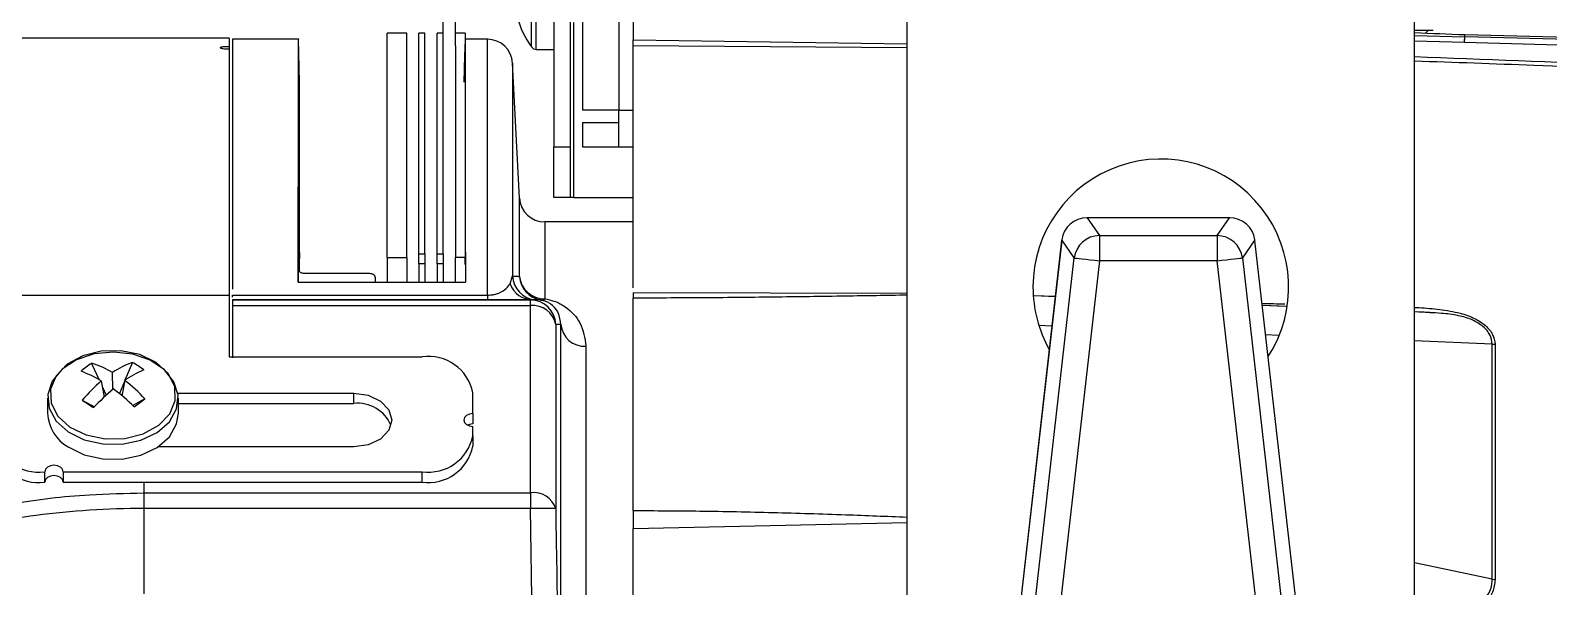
# Model space of a CAD drawing. Extents: x 8 to 113, y 1 to 87.
# Drawn here: x 78.688 to 82.428, y 38.83 to 40.199 of the extents above; entities that cross this region are included whole.
import ezdxf

# ---------------------------------------------------------------- set-up
doc = ezdxf.new("R2010")
doc.units = 0
doc.header["$MEASUREMENT"] = 0
doc.layers.add('OBJECT', color=7, linetype='CONTINUOUS')

msp = doc.modelspace()

# ---------------------------------------------------------------- linework, layer by layer
at = {"layer": 'OBJECT'}
for p, q in [((79.9776, 46.4377), (79.9776, 39.9127)), ((80.0176, 46.4377), (80.0176, 39.9127)), ((80.0476, 46.3477), (80.0476, 40.0027)), ((80.1376, 46.3477), (80.1376, 40.0027)), ((80.8476, 36.0251), (80.8476, 44.9977)), ((82.0976, 36.0251), (82.0976, 44.9977)), ((79.922, 40.159), (79.922, 40.4165)), ((79.9342, 40.1527), (79.9342, 40.4227)), ((79.7048, 40.1612), (79.7048, 40.3427)), ((79.7348, 40.1612), (79.7348, 40.3427)), ((80.0263, 39.7877), (80.0263, 40.2187)), ((80.1726, 40.2375), (80.1726, 40.176)), ((79.1779, 40.1806), (78.5979, 40.1806)), ((79.1779, 40.1806), (79.1779, 40.1593)), ((79.3483, 40.1777), (79.1861, 40.1777)), ((79.1861, 40.1777), (79.1861, 39.5622)), ((79.3511, 40.072), (79.3483, 40.1776)), ((79.615, 40.1927), (79.567, 40.1927)), ((79.567, 39.6405), (79.567, 40.1927)), ((79.615, 39.6405), (79.615, 40.1927)), ((79.6599, 40.1927), (79.645, 40.1927)), ((79.645, 39.6494), (79.645, 40.1927)), ((79.6599, 39.6494), (79.6599, 40.1927)), ((79.7048, 40.1927), (79.6899, 40.1927)), ((79.6899, 39.6494), (79.6899, 40.1927)), ((79.7588, 40.1927), (79.7348, 40.1927)), ((79.7588, 40.1927), (79.7588, 39.6405)), ((79.8136, 40.1777), (79.7588, 40.1777)), ((79.8136, 39.5476), (79.8136, 40.1777)), ((80.1726, 40.176), (80.8476, 40.1662)), ((82.1437, 40.1995), (82.0976, 40.1995)), ((82.0976, 40.1872), (82.2212, 40.1839)), ((82.2207, 40.1693), (82.0976, 40.1726)), ((82.2209, 40.1693), (82.2207, 40.1693)), ((86.4636, 40.0585), (82.2209, 40.1693)), ((86.4639, 40.0772), (82.2212, 40.1883)), ((82.2212, 40.1839), (82.2212, 40.1883)), ((86.4639, 40.073), (82.2212, 40.1839)), ((79.1779, 40.1593), (79.1779, 40.1539)), ((79.1779, 40.1539), (79.1779, 39.5476)), ((79.7048, 39.6494), (79.7048, 40.1612)), ((79.7348, 40.1612), (79.7348, 39.6405)), ((79.9342, 40.1527), (79.9776, 40.1527)), ((80.1726, 39.5653), (80.1726, 40.1614)), ((80.8476, 40.1565), (80.1726, 40.1614)), ((79.893, 39.7865), (79.8756, 40.119)), ((79.8756, 40.119), (79.8756, 39.5948)), ((79.3511, 39.6381), (79.3511, 40.0727)), ((80.1376, 40.0027), (80.0476, 40.0027)), ((80.1376, 39.9127), (80.1376, 40.0027)), ((80.1376, 40.0027), (80.1726, 40.0027)), ((80.0476, 39.9727), (80.0476, 39.9127)), ((80.0476, 39.9727), (80.1376, 39.9727)), ((79.9776, 39.7877), (79.9776, 39.9127)), ((79.9776, 39.9127), (80.0176, 39.9127)), ((80.0176, 39.9127), (80.0176, 39.7877)), ((80.0476, 39.9127), (80.1376, 39.9127)), ((80.1376, 39.9127), (80.1726, 39.9127)), ((79.3479, 39.7587), (79.3511, 39.6381)), ((79.893, 39.5937), (79.893, 39.7865)), ((80.0176, 39.7877), (79.9776, 39.7877)), ((80.0263, 39.7877), (80.0176, 39.7877)), ((80.0263, 39.7877), (80.1726, 39.7877)), ((80.1726, 39.7277), (79.9549, 39.7277)), ((79.9549, 39.7277), (79.9549, 39.5387)), ((81.6423, 39.7383), (81.2903, 39.7383)), ((81.291, 39.738), (81.3212, 39.6943)), ((81.6416, 39.738), (81.291, 39.738)), ((81.6114, 39.6943), (81.6416, 39.738)), ((81.2284, 39.682), (81.0995, 38.5504)), ((81.2282, 39.682), (81.1006, 38.5618)), ((81.2282, 39.682), (81.2284, 39.682)), ((81.2285, 39.6843), (81.2286, 39.6835)), ((81.2592, 39.6391), (81.2286, 39.6835)), ((81.3212, 39.6943), (81.6114, 39.6943)), ((81.3212, 39.6943), (81.3212, 39.632)), ((81.6114, 39.6943), (81.6114, 39.632)), ((81.704, 39.6835), (81.6734, 39.6391)), ((81.704, 39.6835), (81.7041, 39.6843)), ((81.8332, 38.5504), (81.7042, 39.682)), ((81.7042, 39.682), (81.7044, 39.682)), ((81.832, 38.5618), (81.7044, 39.682)), ((79.645, 39.6494), (79.6599, 39.6494)), ((79.645, 39.6243), (79.645, 39.6494)), ((79.6599, 39.6494), (79.6599, 39.6243)), ((79.6899, 39.6494), (79.7048, 39.6494)), ((79.6899, 39.6243), (79.6899, 39.6494)), ((79.7048, 39.6494), (79.7048, 39.6243)), ((79.3511, 39.6294), (79.3511, 39.6381)), ((79.3511, 39.6294), (79.3511, 39.6294)), ((79.3511, 39.6053), (79.3511, 39.6294)), ((79.567, 39.6405), (79.615, 39.6405)), ((79.567, 39.6405), (79.567, 39.5798)), ((79.615, 39.6405), (79.615, 39.5798)), ((79.6599, 39.6243), (79.645, 39.6243)), ((79.645, 39.6243), (79.645, 39.5798)), ((79.6599, 39.6243), (79.6599, 39.5798)), ((79.7048, 39.6243), (79.6899, 39.6243)), ((79.6899, 39.6243), (79.6899, 39.5798)), ((79.7048, 39.6243), (79.7048, 39.5798)), ((79.7588, 39.6405), (79.7348, 39.6405)), ((79.7348, 39.5798), (79.7348, 39.6405)), ((79.7588, 39.6226), (79.7588, 39.6405)), ((81.1352, 38.5504), (81.2592, 39.6391)), ((81.3212, 39.632), (81.1972, 38.5434)), ((81.6114, 39.632), (81.3212, 39.632)), ((81.7355, 38.5434), (81.6114, 39.632)), ((81.6734, 39.6391), (81.7974, 38.5504)), ((79.3477, 39.5798), (79.7594, 39.5798)), ((79.5225, 39.6008), (79.3631, 39.601)), ((79.5381, 39.5798), (79.5378, 39.5905)), ((79.8694, 39.5755), (79.8756, 39.5948)), ((78.5979, 39.5476), (79.1779, 39.5476)), ((79.1779, 39.5476), (79.1779, 39.3956)), ((79.1861, 39.5476), (79.8136, 39.5476)), ((79.1861, 39.5428), (79.1861, 39.5476)), ((79.1861, 39.5359), (79.92, 39.5359)), ((79.1861, 39.5359), (79.1861, 39.5216)), ((79.1861, 39.5359), (79.1861, 39.5359)), ((79.8136, 39.5359), (79.1861, 39.5359)), ((79.8136, 39.5476), (79.8136, 39.5359)), ((79.92, 39.5359), (79.9251, 39.536)), ((79.92, 39.5216), (79.92, 39.5359)), ((79.9319, 39.5358), (79.9251, 39.536)), ((80.8476, 39.5513), (80.1726, 39.5533)), ((80.1726, 39.0172), (80.1726, 39.5403)), ((81.2125, 39.5439), (81.1583, 39.5462)), ((81.2125, 39.5437), (81.162, 39.5459)), ((79.92, 39.5216), (79.1861, 39.5216)), ((79.1861, 39.5216), (79.1861, 39.393)), ((79.92, 39.0606), (79.92, 39.5216)), ((81.7839, 39.5197), (81.7226, 39.5223)), ((81.7776, 39.5197), (81.7226, 39.522)), ((82.1352, 39.5045), (82.0976, 39.5061)), ((79.9819, 39.4751), (79.9819, 39.022)), ((79.9945, 38.1205), (79.9945, 39.4756)), ((81.2042, 39.4711), (81.1726, 39.4724)), ((80.0565, 39.4216), (80.0565, 38.0941)), ((81.7641, 39.4484), (81.7308, 39.4498)), ((82.289, 39.4272), (82.0976, 39.4349)), ((78.9393, 39.3818), (78.921, 39.338)), ((79.1779, 39.3956), (79.6529, 39.3956)), ((78.8389, 39.3796), (78.8574, 39.3393)), ((78.8908, 39.3152), (78.8906, 39.3572)), ((78.8626, 39.3362), (78.8697, 39.2966)), ((78.8651, 39.3226), (78.8748, 39.3014)), ((78.9198, 39.335), (78.9072, 39.3051)), ((78.9202, 39.3374), (78.9136, 39.2999)), ((79.7779, 39.256), (79.7779, 39.3073)), ((78.7304, 39.2936), (78.7304, 39.2566)), ((78.8158, 39.289), (78.8456, 39.2727)), ((78.9701, 39.2923), (78.9407, 39.2758)), ((79.0514, 39.3062), (79.4844, 39.3062)), ((79.0524, 39.2566), (79.0524, 39.2936)), ((79.0524, 39.2807), (79.4844, 39.2807)), ((79.4844, 39.2807), (79.4844, 39.3062)), ((79.7779, 39.256), (79.7779, 39.2305)), ((79.7779, 39.2012), (79.7779, 39.2242)), ((79.7779, 39.2012), (79.7779, 39.1757)), ((79.4844, 39.174), (79.0021, 39.174)), ((78.7229, 39.1128), (78.7234, 39.1128)), ((78.7229, 39.1128), (78.7229, 39.0873)), ((78.7229, 39.0873), (78.7234, 39.0873)), ((78.7234, 39.0873), (78.7234, 39.1128)), ((78.7684, 39.1128), (79.6529, 39.1128)), ((78.7684, 39.1128), (78.7684, 39.0873)), ((78.7684, 39.0873), (79.6529, 39.0873)), ((78.967, 39.0873), (78.967, 39.0606)), ((79.6529, 39.0873), (79.6529, 39.1128)), ((78.967, 39.0606), (78.967, 39.0221)), ((78.967, 39.0606), (79.92, 39.0606)), ((79.92, 39.0606), (79.92, 39.0221)), ((78.967, 39.0221), (78.967, 38.8122)), ((79.92, 39.0221), (78.967, 39.0221)), ((79.9252, 38.6868), (79.92, 39.0221)), ((80.1726, 38.9726), (80.8476, 38.9875)), ((80.1726, 38.8049), (80.1726, 38.9726)), ((82.289, 38.8479), (82.0976, 38.8883)), ((82.289, 38.8479), (82.2961, 38.8475))]:
    msp.add_line(p, q, dxfattribs=at)
at = {"layer": 'OBJECT', "flags": 128}
for points in [[(79.7588, 40.1758), (79.7577, 40.1371), (79.756, 40.072)], [(82.1235, 40.1921), (82.128, 40.1963), (82.131, 40.1995)], [(82.1238, 40.1921), (82.1281, 40.1962), (82.1312, 40.1995)], [(81.2592, 39.6391), (81.2611, 39.6389), (81.2651, 39.6384), (81.2711, 39.6377), (81.2788, 39.6368), (81.2881, 39.6358), (81.2984, 39.6346), (81.3096, 39.6333), (81.3212, 39.632)], [(81.6114, 39.632), (81.623, 39.6333), (81.6342, 39.6346), (81.6446, 39.6358), (81.6538, 39.6368), (81.6615, 39.6377), (81.6675, 39.6384), (81.6715, 39.6389), (81.6734, 39.6391)], [(78.7811, 39.2107), (78.8205, 39.1914), (78.8663, 39.1812), (78.9143, 39.1809), (78.9602, 39.1907), (79.0001, 39.2096), (79.0303, 39.236), (79.0481, 39.2675), (79.0521, 39.3013), (79.0417, 39.3345), (79.018, 39.364), (78.9831, 39.3872), (78.94, 39.4022), (78.8926, 39.4075), (78.8451, 39.4027), (78.8017, 39.3882), (78.7663, 39.3652), (78.742, 39.336), (78.731, 39.303), (78.7342, 39.2691), (78.7514, 39.2374), (78.7811, 39.2107)], [(78.7853, 39.2225), (78.8253, 39.2032), (78.8718, 39.1936), (78.9203, 39.1946), (78.9659, 39.2062), (79.0042, 39.2271), (79.0315, 39.2555), (79.045, 39.2883), (79.0436, 39.3226), (79.0272, 39.3548), (78.9976, 39.3819), (78.9575, 39.4012), (78.911, 39.4108), (78.8626, 39.4098), (78.817, 39.3982), (78.7787, 39.3772), (78.7514, 39.3489), (78.7378, 39.316), (78.7393, 39.2818), (78.7556, 39.2496), (78.7853, 39.2225)], [(79.4844, 39.3062), (79.5202, 39.3012), (79.5505, 39.2868), (79.5708, 39.2654), (79.5779, 39.2401), (79.5708, 39.2148), (79.5505, 39.1933), (79.5202, 39.179), (79.4844, 39.174)], [(78.7811, 39.1737), (78.8205, 39.1544), (78.8663, 39.1442), (78.9143, 39.1439), (78.9602, 39.1537), (79.0001, 39.1726), (79.0303, 39.199), (79.0481, 39.2305), (79.0524, 39.2566)], [(79.7779, 39.256), (79.7693, 39.2548), (79.762, 39.2513), (79.7571, 39.2462), (79.7554, 39.2401), (79.7571, 39.234), (79.762, 39.2288), (79.7693, 39.2254), (79.7779, 39.2242)], [(79.7779, 39.2305), (79.7693, 39.2293), (79.7644, 39.2274)], [(78.7684, 39.1128), (78.7667, 39.1189), (78.7618, 39.1241), (78.7545, 39.1275), (78.7459, 39.1287), (78.7373, 39.1275), (78.73, 39.1241), (78.7251, 39.1189), (78.7234, 39.1128)], [(78.7684, 39.0873), (78.7667, 39.0934), (78.7618, 39.0986), (78.7545, 39.102), (78.7459, 39.1033), (78.7373, 39.102), (78.73, 39.0986), (78.7251, 39.0934), (78.7234, 39.0873)]]:
    msp.add_lwpolyline(points, dxfattribs=at)
at = {"layer": 'OBJECT'}
for centre, radius, start, end in [((80.1014, 40.2877), 0.2208, 194.3896, 215.6682), ((79.8136, 40.1157), 0.062, 3, 90), ((80.1726, -10.4303), 50.66, 87.68235, 87.82233), ((79.437, 40.2852), 2.7861, 357.6154, 357.9153), ((79.9342, 40.1677), 0.015, 215.6682, 270), ((81.4726, 39.5677), 0.315, 327.0561, 180), ((79.9549, 39.7897), 0.062, 183, 270), ((81.3215, 39.6315), 0.0627, 90.3087, 173.1032), ((81.6111, 39.6315), 0.0627, 6.8968, 89.6913), ((79.9257, 39.5959), 0.0599, 199.9391, 269.4293), ((79.9375, 39.5975), 0.062, 182.5109, 264.8716), ((79.9549, 39.5967), 0.062, 182.7994, 260.9518), ((79.9531, 39.5991), 0.0603, 185.112, 271.7205), ((79.9199, 39.4739), 0.062, 1.1518, 89.9956), ((79.9463, 39.5482), 0.0128, 264.8306, 312.121), ((81.4726, 39.5677), 0.315, 180, 209.2401), ((79.926, 39.4652), 0.0568, 10.0797, 96.1485), ((80.0535, 39.4807), 0.0592, 184.9587, 272.8856), ((79.0111, 39.1787), 0.2153, 109.4637, 124.0337), ((78.8443, 39.209), 0.1972, 51.5108, 61.1935), ((79.6686, 39.2852), 0.1116, 11.4218, 98.0495), ((78.9401, 39.2177), 0.191, 122.0144, 131.8138), ((78.7224, 39.1065), 0.2691, 58.5876, 70.3699), ((78.7762, 39.1644), 0.2242, 59.3225, 73.7603), ((79.0695, 39.1225), 0.2617, 113.0563, 124.7895), ((79.114, 39.0402), 0.3883, 130.3342, 140.1595), ((79.2195, 38.9203), 0.5138, 129.5497, 137.0249), ((78.5983, 38.9171), 0.4959, 45.8155, 53.6478), ((78.6904, 39.0336), 0.3809, 42.7661, 52.8972), ((81.0322, 42.5888), 3.975, 236.1125, 236.5922), ((77.518, 41.1982), 2.396, 306.5238, 307.3038), ((79.4945, 39.1926), 0.0887, 23.0744, 96.5385), ((78.8314, 39.2614), 0.1011, 182.7048, 240.1442), ((78.7073, 39.2233), 0.1116, 191.4217, 278.0494), ((79.6686, 39.2233), 0.1116, 261.9506, 348.5782), ((78.7073, 39.1978), 0.1116, 191.4218, 278.0494), ((79.6686, 39.1978), 0.1116, 261.9507, 348.5781), ((79.9288, 39.0057), 0.0556, 17.0333, 99.1637), ((79.9503, 38.0915), 0.9311, 88.0511, 91.8659)]:
    msp.add_arc(centre, radius, start, end, dxfattribs=at)
for centre, major_axis, ratio, start_param, end_param in [((81.291, 39.6758), (0.0606, -0.017), 0.988785, 1.841761, 3.2937), ((81.6416, 39.6758), (0.0606, 0.017), 0.988785, 6.131077, 7.583017), ((81.2289, 39.682), (0.00086, 0.0075), 0.069473, 1.372627, 1.57875), ((81.7037, 39.682), (-0.00086, 0.0075), 0.069473, 4.704435, 4.910558)]:
    msp.add_ellipse(centre, major_axis=major_axis, ratio=ratio, start_param=start_param, end_param=end_param, dxfattribs=at)
for points, knots in [([(79.3479, 39.7587), (79.348, 39.8017), (79.348, 39.8878), (79.3481, 39.9915), (79.3482, 40.0747), (79.3483, 40.1347), (79.3483, 40.1678), (79.3483, 40.1816), (79.3483, 40.1776), (79.3483, 40.1776)], [0, 0, 0, 0, 0.164694, 0.329387, 0.498866, 0.668344, 0.833038, 0.997732, 1, 1, 1, 1]), ([(79.7588, 40.1758), (79.7588, 40.175), (79.7588, 40.1734), (79.7588, 40.1423), (79.7589, 40.0886), (79.759, 40.0103), (79.7591, 39.9023), (79.7592, 39.763), (79.7594, 39.641), (79.7594, 39.5798)], [0, 0, 0, 0, 0.113769, 0.250999, 0.38823, 0.529447, 0.670665, 0.834511, 1, 1, 1, 1]), ([(80.1726, 40.1614), (80.1726, 40.1617), (80.1726, 40.1621), (80.1726, 40.1637), (80.1726, 40.1652), (80.1726, 40.167), (80.1726, 40.1691), (80.1726, 40.172), (80.1726, 40.1744), (80.1726, 40.176)], [0, 0, 0, 0, 0.22696, 0.339217, 0.451476, 0.56373, 0.675988, 0.788244, 1, 1, 1, 1]), ([(82.2209, 40.1693), (82.2209, 40.1712), (82.221, 40.1749), (82.2211, 40.1796), (82.2212, 40.183), (82.2212, 40.1836), (82.2212, 40.1839)], [0, 0, 0, 0, 0.249999, 0.499999, 0.749999, 1, 1, 1, 1]), ([(79.1779, 40.1593), (79.1762, 40.1593), (79.172, 40.1593), (79.1656, 40.159), (79.1599, 40.1584), (79.1563, 40.1576), (79.155, 40.1567), (79.1563, 40.1558), (79.1601, 40.1549), (79.166, 40.1543), (79.1723, 40.154), (79.1764, 40.1539), (79.1779, 40.1539)], [0, 0, 0, 0, 0.073488, 0.179791, 0.286365, 0.393529, 0.501387, 0.609763, 0.718227, 0.826269, 0.933534, 1, 1, 1, 1]), ([(82.0976, 40.135), (82.4392, 40.1218), (83.2723, 40.0894), (84.5945, 39.991), (85.5724, 39.8852), (86.0612, 39.8324)], [0, 0, 0, 0, 0.257951, 0.629014, 1, 1, 1, 1]), ([(86.0595, 39.8179), (85.827, 39.8442), (85.3541, 39.8978), (84.6315, 39.9665), (83.8845, 40.0274), (83.1352, 40.0763), (82.5368, 40.1085), (82.1956, 40.1203), (82.0976, 40.1237)], [0, 0, 0, 0, 0.176631, 0.359219, 0.547766, 0.742271, 0.925992, 1, 1, 1, 1]), ([(79.3477, 39.5798), (79.3477, 39.5937), (79.3477, 39.6217), (79.3478, 39.6618), (79.3478, 39.7082), (79.3479, 39.7395), (79.3479, 39.7587)], [0, 0, 0, 0, 0.218765, 0.43753, 0.656295, 1, 1, 1, 1]), ([(81.2285, 39.6843), (81.2285, 39.6841), (81.2284, 39.6834), (81.2283, 39.6826), (81.2282, 39.682)], [0, 0, 0, 0, 0.251095, 1, 1, 1, 1]), ([(81.7044, 39.682), (81.7043, 39.6822), (81.7043, 39.683), (81.7042, 39.6837), (81.7041, 39.6843)], [0, 0, 0, 0, 0.2493671, 1, 1, 1, 1]), ([(79.3478, 39.6112), (79.3478, 39.6078), (79.3478, 39.5974), (79.3478, 39.5869), (79.3478, 39.5798)], [0, 0, 0, 0, 0.3251, 1, 1, 1, 1]), ([(79.3631, 39.601), (79.3616, 39.6011), (79.3585, 39.6013), (79.3545, 39.6027), (79.351, 39.6047), (79.3484, 39.6076), (79.348, 39.6099), (79.3478, 39.6112)], [0, 0, 0, 0, 0.172842, 0.345192, 0.529672, 0.742964, 1, 1, 1, 1]), ([(79.5378, 39.5905), (79.5375, 39.592), (79.537, 39.5947), (79.5334, 39.598), (79.5289, 39.6), (79.5251, 39.6007), (79.523, 39.6008), (79.5225, 39.6008)], [0, 0, 0, 0, 0.29148, 0.560989, 0.754894, 0.949735, 1, 1, 1, 1]), ([(79.5378, 39.5798), (79.5378, 39.5808), (79.5378, 39.5838), (79.5378, 39.5874), (79.5378, 39.59), (79.5378, 39.5905)], [0, 0, 0, 0, 0.2818695, 0.8504501, 1, 1, 1, 1]), ([(79.8136, 39.5476), (79.8163, 39.5477), (79.8224, 39.5478), (79.8325, 39.5496), (79.8483, 39.5548), (79.8612, 39.5639), (79.8667, 39.5717), (79.8694, 39.5755)], [0, 0, 0, 0, 0.0643079, 0.144324, 0.2802279, 0.6533151, 1, 1, 1, 1]), ([(79.8756, 39.5948), (79.8779, 39.5947), (79.8846, 39.5943), (79.8897, 39.5939), (79.893, 39.5937)], [0, 0, 0, 0, 0.33844, 1, 1, 1, 1]), ([(79.9251, 39.536), (79.9156, 39.536), (79.9023, 39.536), (79.8672, 39.5359), (79.8405, 39.5359), (79.8214, 39.5359), (79.8136, 39.5359)], [0, 0, 0, 0, 0.4849631, 0.6758982, 0.8683927, 1, 1, 1, 1]), ([(79.9452, 39.5355), (79.9445, 39.5355), (79.9415, 39.5356), (79.937, 39.5357), (79.9327, 39.5358), (79.9319, 39.5358)], [0, 0, 0, 0, 0.1690993, 0.845499, 1, 1, 1, 1]), ([(79.9945, 39.4756), (79.9934, 39.4854), (79.9917, 39.5011), (79.9796, 39.5181), (79.9672, 39.5276), (79.9572, 39.5328), (79.9483, 39.5348), (79.9452, 39.5355)], [0, 0, 0, 0, 0.4325166, 0.6994924, 0.8586175, 0.9494212, 1, 1, 1, 1]), ([(79.9549, 39.5387), (79.9628, 39.537), (79.984, 39.5322), (80.0171, 39.5126), (80.0487, 39.4769), (80.0537, 39.4413), (80.0565, 39.4216)], [0, 0, 0, 0, 0.086849, 0.233706, 0.575453, 1, 1, 1, 1]), ([(80.1726, 39.5533), (80.1726, 39.5534), (80.1726, 39.5536), (80.1726, 39.5472), (80.1726, 39.5417), (80.1726, 39.5403)], [0, 0, 0, 0, 0.425021, 0.850044, 1, 1, 1, 1]), ([(80.8476, 39.5474), (80.7972, 39.5466), (80.6871, 39.5449), (80.517, 39.5425), (80.3424, 39.5407), (80.2275, 39.5404), (80.1726, 39.5403)], [0, 0, 0, 0, 0.22394, 0.489698, 0.755953, 1, 1, 1, 1]), ([(81.722, 39.5273), (81.7407, 39.5269), (81.7596, 39.5265), (81.7784, 39.5261), (81.7784, 39.5261)], [0, 0, 0, 0, 0.996243, 1, 1, 1, 1]), ([(82.0976, 39.5172), (82.1013, 39.5171), (82.122, 39.5163), (82.16, 39.5129), (82.207, 39.5051), (82.246, 39.4913), (82.2737, 39.4731), (82.2922, 39.4511), (82.2948, 39.4347), (82.2961, 39.4266)], [0, 0, 0, 0, 0.04088, 0.227855, 0.418299, 0.567523, 0.70923, 0.854708, 1, 1, 1, 1]), ([(82.1352, 39.5044), (82.1306, 39.5047), (82.1195, 39.5054), (82.1086, 39.5059), (82.1022, 39.5061)], [0, 0, 0, 0, 0.41689, 1, 1, 1, 1]), ([(82.289, 39.4272), (82.2879, 39.4348), (82.2855, 39.4501), (82.2676, 39.4709), (82.2405, 39.4876), (82.2043, 39.4984), (82.1681, 39.5027), (82.1448, 39.5039), (82.1352, 39.5044)], [0, 0, 0, 0, 0.169474, 0.339572, 0.508222, 0.676895, 0.867999, 1, 1, 1, 1]), ([(79.9945, 39.4756), (79.9925, 39.4755), (79.9888, 39.4754), (79.9841, 39.4752), (79.9819, 39.4751)], [0, 0, 0, 0, 0.547716, 1, 1, 1, 1]), ([(82.289, 38.8479), (82.289, 38.9534), (82.289, 39.1645), (82.289, 39.3396), (82.289, 39.4272)], [0, 0, 0, 0, 0.499779, 1, 1, 1, 1]), ([(82.289, 39.4272), (82.2902, 39.427), (82.2926, 39.4268), (82.2949, 39.4266), (82.2961, 39.4266)], [0, 0, 0, 0, 0.500001, 1, 1, 1, 1]), ([(82.2961, 39.4266), (82.2961, 39.3391), (82.2962, 39.164), (82.2961, 38.953), (82.2961, 38.8475)], [0, 0, 0, 0, 0.500003, 1, 1, 1, 1]), ([(78.4659, 38.9966), (78.524, 39.01), (78.6419, 39.0374), (78.8128, 39.0574), (78.9224, 39.0597), (78.967, 39.0606)], [0, 0, 0, 0, 0.365392, 0.741453, 1, 1, 1, 1]), ([(78.967, 39.0221), (78.967, 39.0221), (78.9226, 39.0221), (78.8336, 39.0192), (78.705, 39.0066), (78.5827, 38.9879), (78.5061, 38.9698), (78.4688, 38.9618), (78.4688, 38.9618)], [0, 0, 0, 0, 0.000005, 0.2589, 0.517795, 0.758901, 0.999996, 1, 1, 1, 1]), ([(79.9819, 39.022), (79.9826, 38.9807), (79.9859, 38.7741), (79.9904, 38.4736), (79.9934, 38.2144), (79.9945, 38.1205)], [0, 0, 0, 0, 0.1375162, 0.6875815, 1, 1, 1, 1]), ([(80.1726, 39.0172), (80.2275, 39.0169), (80.3423, 39.0164), (80.517, 39.0127), (80.687, 39.0076), (80.7972, 39.0031), (80.8476, 39.0011)], [0, 0, 0, 0, 0.24402, 0.510283, 0.77599, 1, 1, 1, 1]), ([(80.1726, 39.0172), (80.1726, 39.0115), (80.1726, 39.0002), (80.1726, 38.984), (80.1726, 38.975), (80.1726, 38.9726)], [0, 0, 0, 0, 0.425024, 0.850045, 1, 1, 1, 1]), ([(82.0976, 38.7707), (82.0996, 38.7703), (82.1183, 38.7667), (82.1532, 38.7611), (82.1996, 38.7593), (82.2325, 38.7691), (82.2526, 38.7808), (82.2649, 38.7914), (82.2755, 38.8043), (82.2834, 38.8186), (82.2883, 38.8337), (82.2888, 38.8436), (82.289, 38.8479)], [0, 0, 0, 0, 0.02397, 0.221866, 0.412852, 0.559625, 0.626325, 0.706786, 0.771644, 0.853474, 0.936537, 1, 1, 1, 1]), ([(82.2961, 38.8475), (82.2948, 38.837), (82.2921, 38.8161), (82.2735, 38.7879), (82.2459, 38.765), (82.1988, 38.7454), (82.1471, 38.7392), (82.1091, 38.7394), (82.0976, 38.7395)], [0, 0, 0, 0, 0.145404, 0.291057, 0.43334, 0.582158, 0.872463, 1, 1, 1, 1])]:
    msp.add_open_spline(points, degree=3, knots=knots, dxfattribs=at)

doc.saveas('drawing.dxf')
